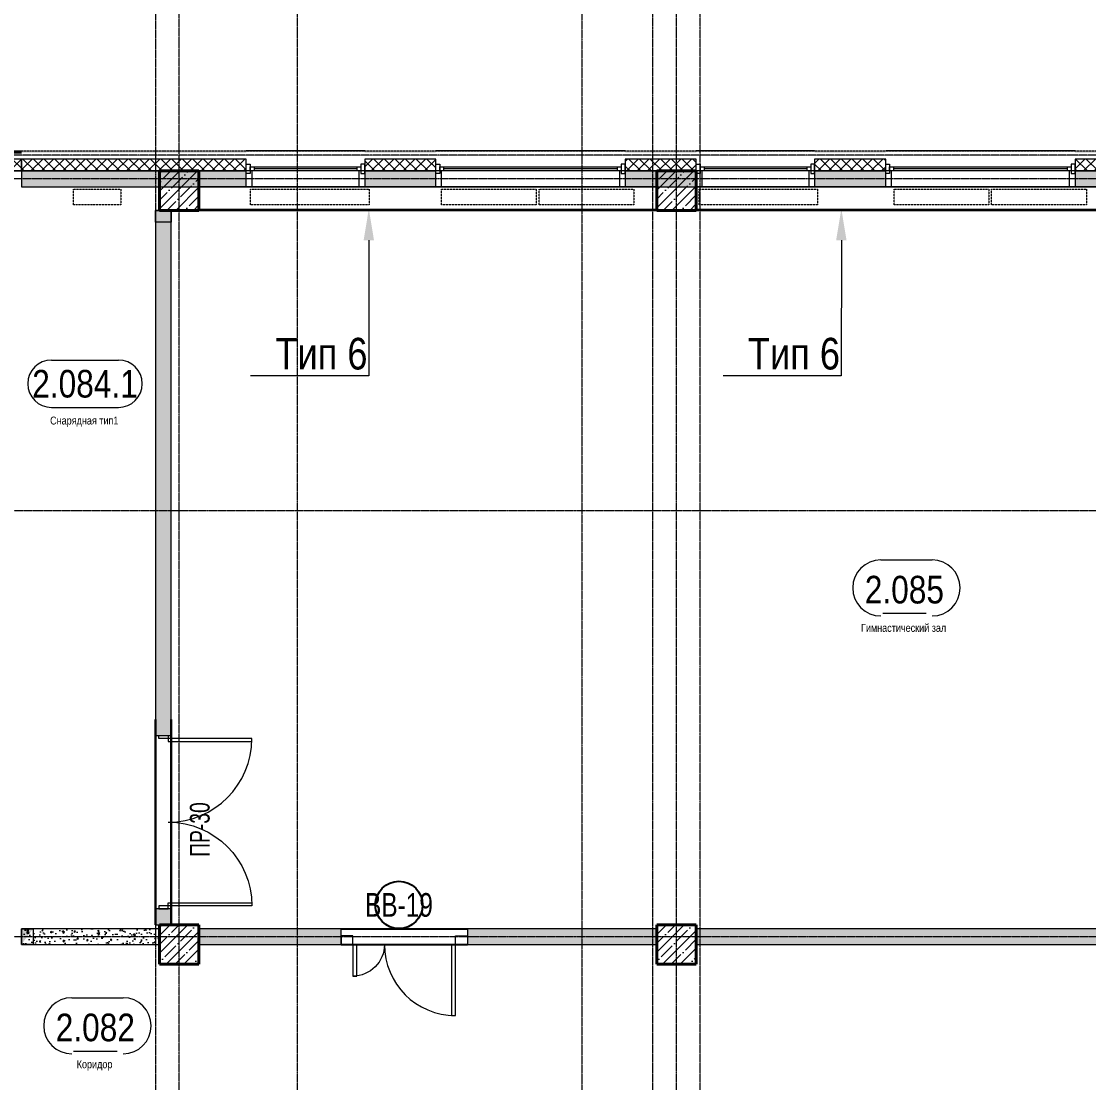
# Model space of a CAD drawing. Header units: millimetres. Extents: x -65509 to 912790, y 446 to 713294.
# Drawn here: x 146495 to 160016, y 216325 to 229770 of the extents above; entities that cross this region are included whole.
import ezdxf
from ezdxf import colors
from ezdxf.entities.mleader import LeaderData, LeaderLine
from ezdxf.enums import TextEntityAlignment as Align
from ezdxf.math import Vec2, Vec3

# ---------------------------------------------------------------- set-up
doc = ezdxf.new("R2010")
doc.units = ezdxf.units.MM
for name, pattern in [('CENTER2', [28.575, 19.05, -3.175, 3.175, -3.175]), ('DASHED', [19.05, 12.7, -6.35]), ('HIDDEN2', [4.7625, 3.175, -1.5875])]:
    doc.linetypes.add(name, pattern=pattern)
doc.layers.get('Defpoints').update_dxf_attribs({"color": 250})
for name, color, linetype, lineweight in [('A-Wall_Материал_Газоблок_Контур', 250, 'Continuous', 0), ('АР_Area', 250, 'Continuous', 5), ('АР_Витраж марка', 250, 'Continuous', 9), ('АР_Двери', 5, 'Continuous', 9), ('АР_Двери_витраж', 250, 'Continuous', 9), ('АР_Колонны', 250, 'Continuous', 30), ('АР_Окна', 250, 'Continuous', 5), ('АР_Стены ЖБ', 250, 'Continuous', 35), ('АР_Стены ПЕНОблок', 250, 'Continuous', 20), ('АР_Утеплитель', 250, 'Continuous', 0), ('АР_Штриховка', 250, 'Continuous', 0), ('Зашивка радиаторов тип 6 (спорт серый)', 250, 'Continuous', 25), ('КМ_Фахверки', 250, 'Continuous', 25), ('ОВ_Отопление', 250, 'Continuous', 5), ('Размеры зашивки ГКЛ', 250, 'Continuous', 0), ('РД_Оси_100', 250, 'Continuous', 0), ('РД_проем_инж перемыч_фахверк', 250, 'Continuous', 18)]:
    doc.layers.add(name, color=color, linetype=linetype, lineweight=lineweight)
for name, color, linetype, lineweight, plot in [('АР_Делит', 250, 'Continuous', 0, False), ('РД_Проем', 250, 'Continuous', 0, False), ('РД_проем_инж перемыч_подсчет', 250, 'Continuous', 30, False)]:
    doc.layers.add(name, color=color, linetype=linetype, lineweight=lineweight, plot=plot)
doc.layers.add('АР_Отопительные приборы', color=1, linetype='HIDDEN2', lineweight=0, true_color=0xff0000)
doc.layers.add('РД_Витраж_вн', color=250, linetype='Continuous')
doc.layers.add('РД_Перемычка инж проемов', color=250, linetype='Continuous')
doc.styles.add('Arial0', font='arial.ttf')
doc.styles.add('Arial_09', font='ARIALN.TTF', dxfattribs={"width": 0.9})
doc.styles.add('style1', font='ARIALN.TTF')
doc.styles.add('ккк', font='isocpeur.ttf', dxfattribs={"width": 0.85, "oblique": 15})
pattern_1 = [(45, (142195.16, 127275.07), (-112.2532, 112.2532), []), (45, (142307.41, 127275.07), (-112.2532, 112.2532), [198.4375, -39.6875, 0, -39.6875])]

# ---------------------------------------------------------------- blocks, each defined once
blk = doc.blocks.new('СОШ_2200_АР_ОСИ_М100_28.05.24')
at = {"layer": 'АР_Делит', "color": 5, "linetype": 'DASHED'}
blk.add_lwpolyline([(114955, 135155), (114955, -355), (93595.036, -355), (93595.036, 13855), (94145, 13855), (94145, 68320), (66055, 68320), (66055, 13857.73), (83455, 13857.73), (83455, -355), (45245, -355), (45245, 13145), (44695, 13145), (44695, 26755), (45245, 26755), (45245, 68320), (20455, 68320), (20455, 26755), (27955, 26755), (27955, 13145), (-355, 13145), (-355, 100855), (37145, 100855), (37145, 129155)], dxfattribs=at)
at = {"layer": 'РД_Оси_100', "linetype": 'CENTER2'}
for p, q in [((-5954.958, 96300), (119910, 96300)), ((-5954.958, 90900), (119910, 90900))]:
    blk.add_line(p, q, dxfattribs=at)
for points in [[(5849.555, 139938.679), (6000, 139538.679), (6000, -6194.559)], [(6300, -6195.83), (6300, 139538.679), (6450, 139938.679)], [(7800, -6155), (7800, 139938.679)], [(11400, 139938.679), (11400, -6155)], [(12000.12, -6155), (12300, -5755), (12300, 139538.679), (12000, 139938.679)], [(12600, -6155), (12600, 139938.679)], [(13200, -6155), (12900, -5755), (12900, 139538.679), (13220.167, 139939.357)], [(119910, 100950), (119410, 100800), (-5454.958, 100800), (-5954.958, 100950)], [(119910, 100350), (119410, 100500), (-5454.958, 100500), (-5954.958, 100350)]]:
    blk.add_lwpolyline(points, dxfattribs=at)
blk = doc.blocks.new('otv_в_стене')
at = {"linetype": 'Continuous'}
blk.add_lwpolyline([(0, -1), (0, 0), (1, 0), (1, -1)], close=True, dxfattribs=at)
blk.add_solid([(0, -1), (0, 0), (0.5, -0.5), (1, 0)], dxfattribs=at)
blk = doc.blocks.new('MOK-МаркаПом_овал_ареал')
for p, q in [((-2.99, 3.76), (3.52, 3.76)), ((-2.75, -3), (2.75, -3))]:
    blk.add_line(p, q)
for centre, radius, start, end in [((-2.99, 0.21), 3.55, 90, 270), ((3.52, 0.21), 3.55, 270, 90), ((-7.41, 0), 7.16, 0, 0.001)]:
    blk.add_arc(centre, radius, start, end)
at = {"color": 0, "style": 'style1'}
blk.add_attdef('АР-ПОМЕЩЕНИЕ:НОМЕР', text='', height=3, dxfattribs=at).set_placement((0.26, 0), align=Align.MIDDLE)
blk = doc.blocks.new('MOK-МаркаПом_овал_ареал_5ц')
for p, q in [((-4.25, 3), (4.25, 3)), ((-4.25, -3), (4.25, -3))]:
    blk.add_line(p, q)
for centre, radius, start, end in [((-4.25, 0), 3, 90, 270), ((4.25, 0), 3, 270, 90), ((-3.75, 0), 3.5, 0, 0.001)]:
    blk.add_arc(centre, radius, start, end)
at = {"color": 0, "style": 'style1'}
blk.add_attdef('АР-ПОМЕЩЕНИЕ:НОМЕР', text='', height=3.5, dxfattribs=at).set_placement((0, 0), align=Align.MIDDLE)
at = {"layer": 'Defpoints', "color": 2, "style": 'style1'}
blk.add_attdef('АР-ПОМЕЩЕНИЕ:НАИМЕНОВАНИЕ', text='', height=1, dxfattribs=at).set_placement((-0.09, -4.81), align=Align.MIDDLE)
blk = doc.blocks.new('MOK-МаркаПеремычки')
at = {"color": 0, "style": 'ккк', "oblique": 15, "width": 0.85}
blk.add_attdef('АР-ПРОЕМ:ПЕРЕМЫЧКА', text='', height=2.5, dxfattribs=at).set_placement((0, 0), align=Align.MIDDLE)
blk = doc.blocks.new('МаркаВитража1')
at = {"layer": 'Defpoints'}
blk.add_circle((0, 0), 3, dxfattribs=at)
at = {"color": 0, "linetype": 'ByBlock', "lineweight": -2, "style": 'Arial_09', "width": 0.9}
blk.add_attdef('АР-ОКНО:НАИМЕНОВАНИЕ', text='', height=3, dxfattribs=at).set_placement((0, 0), align=Align.MIDDLE)

msp = doc.modelspace()

# ---------------------------------------------------------------- hatches: boundary and pattern name
at = {"layer": 'АР_Штриховка', "linetype": 'Continuous', "lineweight": 0}
h = msp.add_hatch(dxfattribs=at)
h.set_pattern_fill('_U', color=256, style=0, pattern_type=0)
h.set_pattern_definition([(0, (142195.1574, 127275.0729), (0, 1), [])])
h.paths.add_polyline_path([(141840.157, 228130.073), (141865.157, 228105.073), (142395.153, 228105.073), (142395.153, 228130.073)], flags=0)
h.paths.add_polyline_path([(146195.153, 228130.073), (146195.153, 228105.073), (146495.157, 228105.073), (146495.157, 228130.073)], flags=0)
h = msp.add_hatch(dxfattribs=at)
h.set_pattern_fill('_U', color=256, style=0, pattern_type=0)
h.set_pattern_definition([(360, (142195.1574, 127275.0729), (9e-15, 1), [])])
h.paths.add_polyline_path([(146495.157, 228130.073), (146495.157, 228105.073), (149345.157, 228105.073), (149345.157, 228130.073)], flags=0)
h.paths.add_polyline_path([(150845.157, 228130.073), (150845.157, 228105.073), (151745.157, 228105.073), (151745.157, 228130.073)], flags=0)
h.paths.add_polyline_path([(154145.157, 228130.073), (154145.157, 228105.073), (155045.157, 228105.073), (155045.157, 228130.073)], flags=0)
h.paths.add_polyline_path([(156545.157, 228130.073), (156545.157, 228105.073), (157445.157, 228105.073), (157445.157, 228130.073)], flags=0)
h.paths.add_polyline_path([(159845.157, 228130.073), (159845.157, 228105.073), (160745.157, 228105.073), (160745.157, 228130.073)], flags=0)
h.paths.add_polyline_path([(162245.157, 228130.073), (162245.157, 228105.073), (163145.158, 228105.073), (163145.158, 228130.073)], flags=0)
h.paths.add_polyline_path([(165545.158, 228130.073), (165545.158, 228105.073), (166095.157, 228105.073), (166095.157, 228130.073)], flags=0)
h = msp.add_hatch(dxfattribs=at)
h.set_pattern_fill('ANSI37', color=256, scale=30, style=0)
h.set_pattern_definition([(45, (142195.16, 127275.07), (-67.35192, 67.35192), []), (135, (142195.16, 127275.07), (-67.35192, -67.35192), [])])
h.paths.add_polyline_path([(141945.157, 228025.073), (142095.157, 227875.073), (142395.153, 227875.073), (142395.153, 228025.073)], flags=0)
h.paths.add_polyline_path([(146195.153, 228025.073), (146195.153, 227875.073), (146495.157, 227875.073), (146495.157, 228025.073)], flags=0)
h = msp.add_hatch(dxfattribs=at)
h.set_pattern_fill('ANSI37', color=256, scale=30, style=0)
h.set_pattern_definition([(45, (142195.16, 127275.07), (-67.35192, 67.35192), []), (135, (142195.16, 127275.07), (-67.35192, -67.35192), [])])
h.paths.add_polyline_path([(146495.157, 228025.073), (146495.157, 227875.073), (149345.157, 227875.073), (149345.157, 228025.073)], flags=0)
h.paths.add_polyline_path([(150845.157, 228025.073), (150845.157, 227875.073), (151745.157, 227875.073), (151745.157, 228025.073)], flags=0)
h.paths.add_polyline_path([(154145.157, 228025.073), (154145.157, 227875.073), (155045.157, 227875.073), (155045.157, 228025.073)], flags=0)
h.paths.add_polyline_path([(156545.157, 228025.073), (156545.157, 227875.073), (157445.157, 227875.073), (157445.157, 228025.073)], flags=0)
h.paths.add_polyline_path([(159845.157, 228025.073), (159845.157, 227875.073), (160745.157, 227875.073), (160745.157, 228025.073)], flags=0)
h.paths.add_polyline_path([(162245.157, 228025.073), (162245.157, 227875.073), (163145.158, 227875.073), (163145.158, 228025.073)], flags=0)
h.paths.add_polyline_path([(165545.158, 228025.073), (165545.158, 227875.073), (166095.157, 227875.073), (166095.157, 228025.073)], flags=0)
h = msp.add_hatch(dxfattribs=at)
h.set_pattern_fill('AR-CONC', color=256, style=0)
h.set_pattern_definition([(50, (142195.16, 127275.07), (182.18467, -15.93909), [19.05, -209.55]), (355, (142195.16, 127275.07), (-35.24342, 191.05685), [15.24, -167.6406]), (100.45144, (142210.34, 127273.74), (146.94125, 175.11775), [16.19, -178.09024]), (46.1842, (142195.16, 127325.87), (271.07904, -42.04233), [28.575, -314.325]), (96.63556, (142217.75, 127322.37), (237.40413, 247.4261), [24.285, -267.1356]), (351.18415, (142195.16, 127325.87), (237.4041, 247.4261), [22.86, -251.4597]), (21, (142220.56, 127313.17), (151.6144, -102.2652), [19.05, -209.55]), (326, (142220.56, 127313.17), (61.80203, 184.18797), [15.24, -167.64]), (71.45144, (142233.2, 127304.65), (213.41642, 81.92277), [16.19, -178.08994]), (37.5, (142195.16, 127275.07), (3.088603, 84.55504), [0, -165.608, 0, -170.18, 0, -168.275]), (7.5, (142195.16, 127275.07), (66.81966, 100.180575), [0, -97.028, 0, -161.798, 0, -64.135]), (327.5, (142138.515, 127275.07), (135.590595, -5.728744), [0, -63.5, 0, -198.12, 0, -262.89]), (317.5, (142113.12, 127275.07), (148.12918, 25.42649), [0, -82.55, 0, -131.572, 0, -186.69])])
h.paths.add_polyline_path([(146495.157, 227875.073), (146495.157, 227675.073), (149345.157, 227675.073), (149345.157, 227875.073)], flags=0)
h.paths.add_polyline_path([(150845.157, 227875.073), (150845.157, 227675.073), (151745.157, 227675.073), (151745.157, 227875.073)], flags=0)
h.paths.add_polyline_path([(154145.157, 227875.073), (154145.157, 227675.073), (155045.157, 227675.073), (155045.157, 227875.073)], flags=0)
h.paths.add_polyline_path([(156545.157, 227875.073), (156545.157, 227675.073), (157445.157, 227675.073), (157445.157, 227875.073)], flags=0)
h.paths.add_polyline_path([(159845.157, 227875.073), (159845.157, 227675.073), (160745.157, 227675.073), (160745.157, 227875.073)], flags=0)
h.paths.add_polyline_path([(162245.157, 227875.073), (162245.157, 227675.073), (163145.158, 227675.073), (163145.158, 227875.073)], flags=0)
h.paths.add_polyline_path([(165545.158, 227875.073), (165545.158, 227675.073), (166095.157, 227675.073), (166095.157, 227875.073)], flags=0)
at = {"layer": 'АР_Штриховка', "linetype": 'Continuous', "lineweight": 5}
h = msp.add_hatch(dxfattribs=at)
h.set_pattern_fill('ANSI35', color=256, scale=25, style=0)
h.set_pattern_definition(pattern_1)
h.paths.add_polyline_path([(148245.157, 227375.073), (148745.157, 227375.073), (148745.157, 227875.073), (148245.157, 227875.073)], flags=0)
h = msp.add_hatch(dxfattribs=at)
h.set_pattern_fill('ANSI35', color=256, scale=25, style=0)
h.set_pattern_definition(pattern_1)
h.paths.add_polyline_path([(154545.157, 227375.073), (155045.157, 227375.073), (155045.157, 227875.073), (154545.157, 227875.073)], flags=0)
at = {"layer": 'АР_Штриховка', "linetype": 'Continuous', "lineweight": 0}
h = msp.add_hatch(dxfattribs=at)
h.set_pattern_fill('AR-CONC', color=256, angle=45, style=0)
h.set_pattern_definition([(95, (142195.16, 127275.07), (140.09465, 117.55338), [19.05, -209.55]), (40, (142195.16, 127275.07), (-160.01845, 110.17673), [15.24, -167.6406]), (145.45144, (142206.83, 127284.87), (-19.9238, 227.7301), [16.19, -178.09024]), (91.1842, (142159.24, 127311), (221.41024, 161.9534), [28.575, -314.325]), (141.63556, (142177.7, 127324.5), (-7.0866, 342.82676), [24.285, -267.1356]), (36.18415, (142159.24, 127311), (-7.0866, 342.8268), [22.86, -251.4597]), (66, (142186.18, 127319.97), (179.51998, 34.89515), [19.05, -209.55]), (11, (142186.18, 127319.97), (-86.53993, 173.9412), [15.24, -167.64]), (116.45145, (142201.14, 127322.88), (92.98005, 208.83634), [16.19, -178.08994]), (82.5, (142195.16, 127275.07), (-57.60547, 61.973414), [0, -165.608, 0, -170.18, 0, -168.275]), (52.5, (142195.16, 127275.07), (-23.58973, 118.087), [0, -97.028, 0, -161.798, 0, -64.135]), (12.5, (142155.105, 127235.02), (99.927863, 91.826196), [0, -63.5, 0, -198.12, 0, -262.89]), (2.5, (142137.14, 127217.06), (86.7639, 122.72239), [0, -82.55, 0, -131.572, 0, -186.69])])
h.paths.add_polyline_path([(148195.157, 218325.073), (148395.157, 218325.073), (148395.157, 218525.073), (148195.157, 218525.073)], flags=0)
h.paths.add_polyline_path([(148195.157, 220725.073), (148395.157, 220725.073), (148395.157, 227375.073), (148195.157, 227375.073)], flags=0)
h = msp.add_hatch(dxfattribs=at)
h.set_pattern_fill('AR-CONC', color=256, angle=-315, style=0)
h.set_pattern_definition([(95, (142195.16, 127275.07), (140.09465, 117.55338), [19.05, -209.55]), (40, (142195.16, 127275.07), (-160.01845, 110.17673), [15.24, -167.6406]), (145.45144, (142206.83, 127284.87), (-19.9238, 227.7301), [16.19, -178.09024]), (91.1842, (142159.24, 127311), (221.41024, 161.9534), [28.575, -314.325]), (141.63556, (142177.7, 127324.5), (-7.0866, 342.8268), [24.285, -267.1356]), (36.18415, (142159.24, 127311), (-7.0866, 342.8268), [22.86, -251.4597]), (66, (142186.18, 127319.97), (179.51998, 34.89515), [19.05, -209.55]), (11, (142186.18, 127319.97), (-86.53993, 173.9412), [15.24, -167.64]), (116.45145, (142201.14, 127322.88), (92.98005, 208.83634), [16.19, -178.08994]), (82.5, (142195.16, 127275.07), (-57.60547, 61.973414), [0, -165.608, 0, -170.18, 0, -168.275]), (52.5, (142195.16, 127275.07), (-23.58973, 118.087), [0, -97.028, 0, -161.798, 0, -64.135]), (12.5, (142155.105, 127235.02), (99.927863, 91.826196), [0, -63.5, 0, -198.12, 0, -262.89]), (2.5, (142137.14, 127217.06), (86.7639, 122.7224), [0, -82.55, 0, -131.572, 0, -186.69])])
h.paths.add_polyline_path([(146495.157, 218275.073), (146495.157, 218075.073), (148245.157, 218075.073), (148245.157, 218275.073)], flags=0)
at = {"layer": 'АР_Штриховка', "linetype": 'Continuous', "lineweight": 5}
h = msp.add_hatch(dxfattribs=at)
h.set_pattern_fill('ANSI35', color=256, scale=25, style=0)
h.set_pattern_definition(pattern_1)
h.paths.add_polyline_path([(148245.157, 217825.073), (148745.157, 217825.073), (148745.157, 218325.073), (148245.157, 218325.073)], flags=0)
at = {"layer": 'АР_Штриховка', "linetype": 'Continuous', "lineweight": 0}
h = msp.add_hatch(dxfattribs=at)
h.set_pattern_fill('AR-CONC', color=256, angle=-314.9999995, style=0)
h.set_pattern_definition([(95, (142195.16, 127275.07), (140.09465, 117.55338), [19.05, -209.55]), (40, (142195.16, 127275.07), (-160.01845, 110.17673), [15.24, -167.6406]), (145.45145, (142206.83, 127284.87), (-19.9238, 227.7301), [16.19, -178.09024]), (91.1842, (142159.24, 127311), (221.41024, 161.9534), [28.575, -314.325]), (141.63556, (142177.7, 127324.5), (-7.0866, 342.8268), [24.285, -267.1356]), (36.18415, (142159.24, 127311), (-7.0866, 342.8268), [22.86, -251.4597]), (66, (142186.18, 127319.97), (179.51998, 34.89515), [19.05, -209.55]), (11, (142186.18, 127319.97), (-86.53993, 173.9412), [15.24, -167.64]), (116.45145, (142201.14, 127322.88), (92.98005, 208.83634), [16.19, -178.08994]), (82.5, (142195.16, 127275.07), (-57.60547, 61.973413), [0, -165.608, 0, -170.18, 0, -168.275]), (52.5, (142195.16, 127275.07), (-23.58973, 118.087), [0, -97.028, 0, -161.798, 0, -64.135]), (12.5, (142155.105, 127235.02), (99.92786, 91.826196), [0, -63.5, 0, -198.12, 0, -262.89]), (2.5, (142137.14, 127217.06), (86.7639, 122.7224), [0, -82.55, 0, -131.572, 0, -186.69])])
h.paths.add_polyline_path([(148745.16, 218275.073), (148745.16, 218075.073), (150545.157, 218075.073), (150545.157, 218275.073)], flags=0)
h.paths.add_polyline_path([(152145.157, 218275.073), (152145.157, 218075.073), (154545.157, 218075.073), (154545.157, 218275.073)], flags=0)
at = {"layer": 'АР_Штриховка', "linetype": 'Continuous', "lineweight": 5}
h = msp.add_hatch(dxfattribs=at)
h.set_pattern_fill('ANSI35', color=256, scale=25, style=0)
h.set_pattern_definition(pattern_1)
h.paths.add_polyline_path([(154545.158, 217825.073), (155045.158, 217825.073), (155045.158, 218325.073), (154545.158, 218325.073)], flags=0)
at = {"layer": 'АР_Штриховка', "linetype": 'Continuous', "lineweight": 0}
h = msp.add_hatch(dxfattribs=at)
h.set_pattern_fill('AR-CONC', color=256, angle=-315, style=0)
h.set_pattern_definition([(95, (142195.16, 127275.07), (140.09465, 117.55338), [19.05, -209.55]), (40, (142195.16, 127275.07), (-160.01845, 110.17673), [15.24, -167.6406]), (145.45144, (142206.83, 127284.87), (-19.9238, 227.7301), [16.19, -178.09024]), (91.1842, (142159.24, 127311), (221.41024, 161.9534), [28.575, -314.325]), (141.63556, (142177.7, 127324.5), (-7.0866, 342.8268), [24.285, -267.1356]), (36.18415, (142159.24, 127311), (-7.0866, 342.8268), [22.86, -251.4597]), (66, (142186.18, 127319.97), (179.51998, 34.89515), [19.05, -209.55]), (11, (142186.18, 127319.97), (-86.53993, 173.9412), [15.24, -167.64]), (116.45145, (142201.14, 127322.88), (92.98005, 208.83634), [16.19, -178.08994]), (82.5, (142195.16, 127275.07), (-57.60547, 61.973414), [0, -165.608, 0, -170.18, 0, -168.275]), (52.5, (142195.16, 127275.07), (-23.58973, 118.087), [0, -97.028, 0, -161.798, 0, -64.135]), (12.5, (142155.105, 127235.02), (99.927863, 91.826196), [0, -63.5, 0, -198.12, 0, -262.89]), (2.5, (142137.14, 127217.06), (86.7639, 122.7224), [0, -82.55, 0, -131.572, 0, -186.69])])
h.paths.add_polyline_path([(155045.161, 218275.073), (155045.161, 218075.073), (160245.157, 218075.073), (160245.157, 218275.073)], flags=0)

# ---------------------------------------------------------------- linework, layer by layer
at = {"layer": 'A-Wall_Материал_Газоблок_Контур', "linetype": 'Continuous', "lineweight": 0}
for p, q in [((150845.157, 228130.073), (149345.157, 228130.073)), ((154145.157, 228130.073), (151745.157, 228130.073)), ((156545.157, 228130.073), (155045.157, 228130.073)), ((159845.157, 228130.073), (157445.157, 228130.073)), ((149345.157, 227675.073), (150845.157, 227675.073)), ((151745.157, 227675.073), (154145.157, 227675.073)), ((155045.157, 227675.073), (156545.157, 227675.073)), ((157445.157, 227675.073), (159845.157, 227675.073))]:
    msp.add_line(p, q, dxfattribs=at)
at = {"layer": 'АР_Двери', "linetype": 'Continuous', "lineweight": 9}
for points in [[(148235.157, 220685.073), (148235.157, 220725.073), (148355.157, 220725.073), (148355.157, 220685.073)], [(148355.157, 220685.073), (148355.157, 220645.073), (149415.157, 220645.073), (149415.157, 220685.073)], [(148235.157, 218565.073), (148235.157, 218525.073), (148355.157, 218525.073), (148355.157, 218565.073)], [(148355.157, 218565.073), (148355.157, 218605.073), (149415.157, 218605.073), (149415.157, 218565.073)]]:
    msp.add_lwpolyline(points, close=True, dxfattribs=at)
msp.add_arc((148355.157, 220685.073), 1060, 270, 0, dxfattribs=at)
at = {"layer": 'АР_Двери', "linetype": 'Continuous', "lineweight": 9, "extrusion": (0, 0, -1)}
msp.add_arc((-148355.157, 218565.073), 1060, 90, 180, dxfattribs=at)
at = {"layer": 'АР_Двери_витраж', "linetype": 'Continuous', "lineweight": 9}
for points in [[(150695.157, 218185.073), (150545.157, 218185.073), (150545.157, 218075.073), (150695.157, 218075.073)], [(151995.157, 218185.073), (152145.157, 218185.073), (152145.157, 218075.073), (151995.157, 218075.073)], [(150695.157, 217675.073), (150745.157, 217675.073), (150745.157, 218075.073), (150695.157, 218075.073)], [(151995.157, 218075.073), (151945.157, 218075.073), (151945.157, 217175.073), (151995.157, 217175.073)]]:
    msp.add_lwpolyline(points, close=True, dxfattribs=at)
at = {"layer": 'АР_Двери_витраж', "linetype": 'Continuous', "lineweight": 9, "extrusion": (0, 0, -1)}
msp.add_arc((-150695.157, 218075.073), 400, 180.0000005, 270.0000005, dxfattribs=at)
at = {"layer": 'АР_Двери_витраж', "linetype": 'Continuous', "lineweight": 9}
msp.add_arc((151995.157, 218075.073), 900, 179.9999995, 269.9999995, dxfattribs=at)
at = {"layer": 'АР_Колонны', "linetype": 'HIDDEN2', "lineweight": 25}
for p, q in [((148245.157, 227875.073), (148745.157, 227875.073)), ((148245.157, 227375.073), (148245.157, 227875.073)), ((148745.157, 227875.073), (148745.157, 227375.073)), ((154545.157, 227875.073), (155045.157, 227875.073)), ((154545.157, 227375.073), (154545.157, 227875.073)), ((155045.157, 227875.073), (155045.157, 227375.073)), ((148745.157, 227375.073), (148245.157, 227375.073)), ((155045.157, 227375.073), (154545.157, 227375.073)), ((148245.157, 218325.073), (148745.157, 218325.073)), ((148245.157, 217825.073), (148245.157, 218325.073)), ((148745.157, 218325.073), (148745.157, 217825.073)), ((154545.158, 218325.073), (155045.158, 218325.073)), ((154545.158, 217825.073), (154545.158, 218325.073)), ((155045.158, 218325.073), (155045.158, 217825.073)), ((148745.157, 217825.073), (148245.157, 217825.073)), ((155045.158, 217825.073), (154545.158, 217825.073))]:
    msp.add_line(p, q, dxfattribs=at)
at = {"layer": 'АР_Колонны', "linetype": 'Continuous', "lineweight": 35}
for p, q in [((148245.157, 227875.073), (148745.157, 227875.073)), ((148245.157, 227375.073), (148245.157, 227875.073)), ((148745.157, 227375.073), (148745.157, 227875.073)), ((154545.157, 227875.073), (155045.157, 227875.073)), ((154545.157, 227375.073), (154545.157, 227875.073)), ((155045.157, 227375.073), (155045.157, 227875.073)), ((148245.157, 227375.073), (148745.157, 227375.073)), ((154545.157, 227375.073), (155045.157, 227375.073)), ((148245.157, 218325.073), (148745.157, 218325.073)), ((148245.157, 217825.073), (148245.157, 218325.073)), ((148745.157, 217825.073), (148745.157, 218325.073)), ((154545.158, 218325.073), (155045.158, 218325.073)), ((154545.158, 217825.073), (154545.158, 218325.073)), ((155045.158, 217825.073), (155045.158, 218325.073)), ((148245.157, 217825.073), (148745.157, 217825.073)), ((154545.158, 217825.073), (155045.158, 217825.073))]:
    msp.add_line(p, q, dxfattribs=at)
at = {"layer": 'АР_Окна', "linetype": 'Continuous', "lineweight": 5}
for p, q in [((150845.157, 228130.073), (149345.157, 228130.073)), ((154145.157, 228130.073), (151745.157, 228130.073)), ((156545.157, 228130.073), (155045.157, 228130.073)), ((159845.157, 228130.073), (157445.157, 228130.073)), ((149445.157, 227927.573), (149445.157, 227877.573)), ((150745.157, 227902.573), (149445.157, 227902.573)), ((150745.157, 227927.573), (150745.157, 227877.573)), ((151845.157, 227927.573), (151845.157, 227877.573)), ((154045.157, 227902.573), (151845.157, 227902.573)), ((154045.157, 227927.573), (154045.157, 227877.573)), ((155145.157, 227927.573), (155145.157, 227877.573)), ((156445.157, 227902.573), (155145.157, 227902.573)), ((156445.157, 227927.573), (156445.157, 227877.573)), ((157545.157, 227927.573), (157545.157, 227877.573)), ((159745.157, 227902.573), (157545.157, 227902.573)), ((159745.157, 227927.573), (159745.157, 227877.573)), ((150845.157, 227675.073), (149345.157, 227675.073)), ((154145.157, 227675.073), (151745.157, 227675.073)), ((156545.157, 227675.073), (155045.157, 227675.073)), ((159845.157, 227675.073), (157445.157, 227675.073))]:
    msp.add_line(p, q, dxfattribs=at)
for points in [[(149395.157, 227842.573), (149345.157, 227842.573), (149345.157, 227962.573), (149395.157, 227962.573)], [(150795.157, 227927.573), (150795.157, 227877.573), (149395.157, 227877.573), (149395.157, 227927.573)], [(150795.157, 227842.573), (150845.157, 227842.573), (150845.157, 227962.573), (150795.157, 227962.573)], [(151795.157, 227842.573), (151745.157, 227842.573), (151745.157, 227962.573), (151795.157, 227962.573)], [(154095.157, 227927.573), (154095.157, 227877.573), (151795.157, 227877.573), (151795.157, 227927.573)], [(154095.157, 227842.573), (154145.157, 227842.573), (154145.157, 227962.573), (154095.157, 227962.573)], [(155095.157, 227842.573), (155045.157, 227842.573), (155045.157, 227962.573), (155095.157, 227962.573)], [(156495.157, 227927.573), (156495.157, 227877.573), (155095.157, 227877.573), (155095.157, 227927.573)], [(156495.157, 227842.573), (156545.157, 227842.573), (156545.157, 227962.573), (156495.157, 227962.573)], [(157495.157, 227842.573), (157445.157, 227842.573), (157445.157, 227962.573), (157495.157, 227962.573)], [(159795.157, 227927.573), (159795.157, 227877.573), (157495.157, 227877.573), (157495.157, 227927.573)], [(159795.157, 227842.573), (159845.157, 227842.573), (159845.157, 227962.573), (159795.157, 227962.573)]]:
    msp.add_lwpolyline(points, close=True, dxfattribs=at)
at = {"layer": 'АР_Отопительные приборы'}
for points in [[(147154.776, 227645.073), (147754.776, 227645.073), (147754.776, 227445.073), (147154.776, 227445.073)], [(149400.143, 227645.073), (150900.143, 227645.073), (150900.143, 227445.073), (149400.143, 227445.073)], [(151817.391, 227645.073), (153017.391, 227645.073), (153017.391, 227445.073), (151817.391, 227445.073)], [(153053.401, 227645.073), (154253.401, 227645.073), (154253.401, 227445.073), (153053.401, 227445.073)], [(155081.313, 227645.073), (156581.313, 227645.073), (156581.313, 227445.073), (155081.313, 227445.073)], [(157551.069, 227645.073), (158751.069, 227645.073), (158751.069, 227445.073), (157551.069, 227445.073)], [(158787.079, 227645.073), (159987.079, 227645.073), (159987.079, 227445.073), (158787.079, 227445.073)]]:
    msp.add_lwpolyline(points, close=True, dxfattribs=at)
at = {"layer": 'АР_Стены ЖБ', "linetype": 'Continuous', "lineweight": 40}
for p, q in [((148745.157, 227875.073), (148245.157, 227875.073)), ((148245.157, 227875.073), (148245.157, 227375.073)), ((148745.157, 227375.073), (148745.157, 227875.073)), ((155045.157, 227875.073), (154545.157, 227875.073)), ((154545.157, 227875.073), (154545.157, 227375.073)), ((155045.157, 227375.073), (155045.157, 227875.073)), ((148245.157, 227375.073), (148745.157, 227375.073)), ((154545.157, 227375.073), (155045.157, 227375.073)), ((148745.157, 218325.073), (148245.157, 218325.073)), ((148245.157, 218325.073), (148245.157, 217825.073)), ((148745.157, 217825.073), (148745.157, 218325.073)), ((155045.158, 218325.073), (154545.158, 218325.073)), ((154545.158, 218325.073), (154545.158, 217825.073)), ((155045.158, 217825.073), (155045.158, 218325.073)), ((148245.157, 217825.073), (148745.157, 217825.073)), ((154545.158, 217825.073), (155045.158, 217825.073))]:
    msp.add_line(p, q, dxfattribs=at)
at = {"layer": 'АР_Стены ПЕНОблок', "linetype": 'Continuous', "lineweight": 20}
for p, q in [((146495.157, 227875.073), (146495.157, 227675.073)), ((149345.157, 227875.073), (146495.157, 227875.073)), ((149345.157, 227675.073), (149345.157, 227875.073)), ((150845.157, 227875.073), (150845.157, 227675.073)), ((151745.157, 227875.073), (150845.157, 227875.073)), ((151745.157, 227675.073), (151745.157, 227875.073)), ((154145.157, 227875.073), (154145.157, 227675.073)), ((155045.157, 227875.073), (154145.157, 227875.073)), ((155045.157, 227675.073), (155045.157, 227875.073)), ((156545.157, 227875.073), (156545.157, 227675.073)), ((157445.157, 227875.073), (156545.157, 227875.073)), ((157445.157, 227675.073), (157445.157, 227875.073)), ((159845.157, 227875.073), (159845.157, 227675.073)), ((160745.157, 227875.073), (159845.157, 227875.073)), ((146495.157, 227675.073), (149345.157, 227675.073)), ((150845.157, 227675.073), (151745.157, 227675.073)), ((154145.157, 227675.073), (155045.157, 227675.073)), ((156545.157, 227675.073), (157445.157, 227675.073)), ((159845.157, 227675.073), (160745.157, 227675.073)), ((148395.157, 227375.073), (148195.157, 227375.073)), ((148195.157, 227375.073), (148195.157, 220725.073)), ((148395.157, 220725.073), (148395.157, 227375.073)), ((148195.157, 220725.073), (148395.157, 220725.073)), ((148395.157, 218525.073), (148195.157, 218525.073)), ((148195.157, 218525.073), (148195.157, 218325.073)), ((148395.157, 218325.073), (148395.157, 218525.073)), ((146495.157, 218275.073), (146495.157, 218075.073)), ((148245.157, 218275.073), (146495.157, 218275.073)), ((148195.157, 218325.073), (148395.157, 218325.073)), ((148245.157, 218075.073), (148245.157, 218275.073)), ((148745.161, 218275.073), (148745.161, 218075.073)), ((150545.157, 218275.073), (148745.161, 218275.073)), ((150545.157, 218075.073), (150545.157, 218275.073)), ((152145.157, 218275.073), (152145.157, 218075.073)), ((154545.158, 218275.073), (152145.157, 218275.073)), ((154545.158, 218075.073), (154545.158, 218275.073)), ((155045.161, 218275.073), (155045.161, 218075.073)), ((160245.157, 218275.073), (155045.161, 218275.073)), ((146495.157, 218075.073), (148245.157, 218075.073)), ((148745.161, 218075.073), (150545.157, 218075.073)), ((152145.157, 218075.073), (154545.158, 218075.073)), ((155045.161, 218075.073), (160245.157, 218075.073))]:
    msp.add_line(p, q, dxfattribs=at)
at = {"layer": 'АР_Утеплитель', "linetype": 'Continuous', "lineweight": 0}
for p, q in [((146495.157, 228025.073), (146195.153, 228025.073)), ((146495.157, 228025.073), (146495.157, 227875.073)), ((149345.157, 228025.073), (146495.157, 228025.073)), ((146495.157, 227875.073), (146495.157, 228025.073)), ((149345.157, 227875.073), (149345.157, 228025.073)), ((150845.157, 228025.073), (150845.157, 227875.073)), ((151745.157, 228025.073), (150845.157, 228025.073)), ((151745.157, 227875.073), (151745.157, 228025.073)), ((154145.157, 228025.073), (154145.157, 227875.073)), ((155045.157, 228025.073), (154145.157, 228025.073)), ((155045.157, 227875.073), (155045.157, 228025.073)), ((156545.157, 228025.073), (156545.157, 227875.073)), ((157445.157, 228025.073), (156545.157, 228025.073)), ((157445.157, 227875.073), (157445.157, 228025.073)), ((159845.157, 228025.073), (159845.157, 227875.073)), ((160745.157, 228025.073), (159845.157, 228025.073)), ((146195.153, 227875.073), (146495.157, 227875.073)), ((146495.157, 227875.073), (149345.157, 227875.073)), ((150845.157, 227875.073), (151745.157, 227875.073)), ((154145.157, 227875.073), (155045.157, 227875.073)), ((156545.157, 227875.073), (157445.157, 227875.073)), ((159845.157, 227875.073), (160745.157, 227875.073))]:
    msp.add_line(p, q, dxfattribs=at)
at = {"layer": 'Зашивка радиаторов тип 6 (спорт серый)', "linetype": 'Continuous', "lineweight": 0}
for p, q in [((154545.157, 227675.073), (148745.157, 227675.073)), ((148745.157, 227375.073), (148745.157, 227675.073)), ((154545.157, 227375.073), (154545.157, 227675.073)), ((160245.157, 227675.073), (155045.157, 227675.073)), ((155045.157, 227375.073), (155045.157, 227675.073)), ((148745.157, 227387.573), (154545.157, 227387.573)), ((154545.157, 227387.573), (148745.157, 227387.573)), ((148745.157, 227375.073), (154545.157, 227375.073)), ((155045.157, 227387.573), (160245.157, 227387.573)), ((160245.157, 227387.573), (155045.157, 227387.573)), ((155045.157, 227375.073), (160245.157, 227375.073))]:
    msp.add_line(p, q, dxfattribs=at)
at = {"layer": 'КМ_Фахверки', "lineweight": 5}
msp.add_lwpolyline([(212895.157, 195850.073), (236595.157, 195849.49), (236595.157, 127175.073), (256895.157, 127175.073), (256895.126, 262175.073), (215195.161, 262175.073), (215195.161, 256175.073), (179595.157, 256175.073), (179595.157, 227875.073), (142095.157, 227875.073), (142095.157, 140675.073), (169895.157, 140675.073), (169895.157, 153775.073), (162395.157, 153775.073), (162395.157, 195850.073), (187695.157, 195850.073), (187695.157, 127175.073), (225395.157, 127175.073), (225395.157, 140875.073), (207995.156, 140875.08), (207995.156, 195850.073), (212896.745, 195850.073)], dxfattribs=at)
at = {"layer": 'КМ_Фахверки', "lineweight": 20}
for points in [[(149415.157, 227675.073), (150775.157, 227675.073), (150775.157, 227875.073), (149415.157, 227875.073)], [(154075.157, 227875.073), (151815.157, 227875.073), (151815.157, 227675.073), (154075.157, 227675.073)], [(155115.157, 227675.073), (156475.157, 227675.073), (156475.157, 227875.073), (155115.157, 227875.073)], [(157515.157, 227675.073), (159775.157, 227675.073), (159775.157, 227875.073), (157515.157, 227875.073)]]:
    msp.add_lwpolyline(points, close=True, dxfattribs=at)
at = {"layer": 'РД_Витраж_вн', "linetype": 'Continuous', "lineweight": -3}
for p, q in [((150545.157, 218275.073), (152145.157, 218275.073)), ((150545.157, 218075.073), (152145.157, 218075.073))]:
    msp.add_line(p, q, dxfattribs=at)
at = {"layer": 'РД_Проем', "linetype": 'Continuous', "lineweight": 0}
for p, q in [((148195.157, 218525.073), (148195.157, 220725.073)), ((148395.157, 218525.073), (148395.157, 220725.073)), ((150545.157, 218275.073), (152145.157, 218275.073)), ((150545.157, 218075.073), (152145.157, 218075.073))]:
    msp.add_line(p, q, dxfattribs=at)
at = {"layer": 'РД_проем_инж перемыч_подсчет', "linetype": 'Continuous', "lineweight": 30}
for p, q in [((148195.157, 220925.073), (148195.157, 218325.073)), ((148395.157, 220925.073), (148395.157, 218325.073))]:
    msp.add_line(p, q, dxfattribs=at)
at = {"layer": 'РД_проем_инж перемыч_фахверк', "linetype": 'Continuous', "lineweight": 18}
for p, q in [((152145.157, 218275.073), (150545.157, 218275.073)), ((152145.157, 218075.073), (150545.157, 218075.073))]:
    msp.add_line(p, q, dxfattribs=at)

# ---------------------------------------------------------------- block references
at = {"layer": 'АР_Area', "linetype": 'Continuous', "lineweight": 5, "xscale": 100, "yscale": 100, "zscale": 100}
msp.add_blockref('MOK-МаркаПом_овал_ареал_5ц', (147301.577, 225179.608), dxfattribs=at).add_auto_attribs({'АР-ПОМЕЩЕНИЕ:НОМЕР': '2.084.1', 'АР-ПОМЕЩЕНИЕ:НАИМЕНОВАНИЕ': 'Снарядная тип1'})
at = {"layer": 'АР_Area', "linetype": 'Continuous', "lineweight": 5}
ref = msp.add_blockref('MOK-МаркаПом_овал_ареал', (157681.732, 222570.879), dxfattribs=dict(at, xscale=100, yscale=100, zscale=100))
ref.add_attrib('АР-ПОМЕЩЕНИЕ:НОМЕР', '2.085', dxfattribs={"layer": '0', "color": 0, "height": 350, "style": 'style1'}).set_placement((157681.732, 222570.879), align=Align.MIDDLE)
ref.add_attrib('АР-ПОМЕЩЕНИЕ:НАИМЕНОВАНИЕ', 'Гимнастический зал', dxfattribs={"layer": 'Defpoints', "color": 2, "height": 100, "style": 'style1'}).set_placement((157672.316, 222089.486), align=Align.MIDDLE)
ref = msp.add_blockref('MOK-МаркаПом_овал_ареал', (147432.192, 217024.61), dxfattribs=dict(at, xscale=100, yscale=100, zscale=100))
ref.add_attrib('АР-ПОМЕЩЕНИЕ:НОМЕР', '2.082', dxfattribs={"layer": '0', "color": 0, "height": 350, "style": 'style1'}).set_placement((147432.192, 217024.61), align=Align.MIDDLE)
ref.add_attrib('АР-ПОМЕЩЕНИЕ:НАИМЕНОВАНИЕ', 'Коридор', dxfattribs={"layer": 'Defpoints', "color": 2, "height": 100, "style": 'style1'}).set_placement((147422.776, 216543.217), align=Align.MIDDLE)
at = {"layer": 'АР_Витраж марка', "linetype": 'Continuous', "lineweight": 9, "xscale": 100, "yscale": 100, "zscale": 100}
msp.add_blockref('МаркаВитража1', (151279.084, 218576.78), dxfattribs=at).add_auto_attribs({'АР-ОКНО:НАИМЕНОВАНИЕ': 'ВВ-19'})
at = {"layer": 'ОВ_Отопление'}
for p, xscale, yscale in [((148195.157, 227375.073), 200, 150), ((146495.157, 218275.073), 150, 200)]:
    msp.add_blockref('otv_в_стене', p, dxfattribs=dict(at, xscale=xscale, yscale=yscale))
at = {"layer": 'РД_Оси_100'}
msp.add_blockref('СОШ_2200_АР_ОСИ_М100_28.05.24', (142195.157, 127275.073), dxfattribs=at)
at = {"layer": 'РД_Перемычка инж проемов', "linetype": 'Continuous', "lineweight": -3}
ref = msp.add_blockref('MOK-МаркаПеремычки', (148755.123, 219531.532, 200), dxfattribs=dict(at, xscale=100, yscale=100, zscale=100, rotation=89.99999999999997))
ref.add_attrib('АР-ПРОЕМ:ПЕРЕМЫЧКА', 'ПР-30', dxfattribs={"layer": '0', "color": 0, "height": 250, "rotation": 90, "style": 'Arial0', "width": 0.7}).set_placement((148755.123, 219531.532, 200), align=Align.MIDDLE)

# ---------------------------------------------------------------- leaders
at = {"layer": 'Размеры зашивки ГКЛ'}
ml = msp.add_multileader_mtext('Standard', dxfattribs=at)
ml.set_content('\\pxsm1;Тип 6', color=(0, 0, 138), style='style1')
ml.set_leader_properties(color=256, linetype='ByLayer', lineweight=9)
ml.build(insert=Vec2(0, 0))
ml.multileader.update_dxf_attribs({"has_dogleg": 0, "text_left_attachment_type": 6, "text_right_attachment_type": 6, "text_bottom_attachment_type": 10, "dogleg_length": 25, "arrow_head_size": 400})
ctx = ml.context
ctx.base_point, ctx.char_height, ctx.arrow_head_size, ctx.landing_gap_size, ctx.plane_origin = Vec3(149663.278, 225280.305), 400, 400, 50, Vec3(142867.118, 232250.87)
ctx.left_attachment, ctx.right_attachment, ctx.top_attachment = 6, 6, 10
notes = []
notes.append((ctx, [(1, (1, 1, 0), (150921.702, 225280.305), (-1, 0), 25, [(1, [(150897.194, 227396.273)], 0, [])])]))
ctx.mtext.insert, ctx.mtext.width, ctx.mtext.defined_height, ctx.mtext.line_spacing_factor, ctx.mtext.flow_direction = Vec3(149713.278, 225760.305), 1668.44707, 600, 0.3, 5
ml = msp.add_multileader_mtext('Standard', dxfattribs=at)
ml.set_content('\\pxsm1;Тип 6', color=(0, 0, 138), style='style1')
ml.set_leader_properties(color=256, linetype='ByLayer', lineweight=9)
ml.build(insert=Vec2(0, 0))
ml.multileader.update_dxf_attribs({"has_dogleg": 0, "text_left_attachment_type": 6, "text_right_attachment_type": 6, "text_bottom_attachment_type": 10, "dogleg_length": 25, "arrow_head_size": 400})
ctx = ml.context
ctx.base_point, ctx.char_height, ctx.arrow_head_size, ctx.landing_gap_size, ctx.plane_origin = Vec3(155649.216, 225280.305), 400, 400, 50, Vec3(148853.057, 232250.87)
ctx.left_attachment, ctx.right_attachment, ctx.top_attachment = 6, 6, 10
notes.append((ctx, [(1, (1, 1, 0), (156907.641, 225280.305), (-1, 0), 25, [(1, [(156883.133, 227396.273)], 0, [])])]))
ctx.mtext.insert, ctx.mtext.width, ctx.mtext.defined_height, ctx.mtext.line_spacing_factor, ctx.mtext.flow_direction = Vec3(155699.216, 225760.305), 1668.44707, 600, 0.3, 5
for ctx, leaders in notes:
    for number, flags, end, landing, length, lines in leaders:
        leader = LeaderData()
        leader.index, (leader.has_last_leader_line, leader.has_dogleg_vector, leader.attachment_direction) = number, flags
        leader.last_leader_point, leader.dogleg_vector, leader.dogleg_length = Vec3(end), Vec3(landing), length
        for number, points, colour, breaks in lines:
            line = LeaderLine()
            line.index, line.vertices, line.color, line.breaks = number, Vec3.list(points), colors.encode_raw_color(colour), breaks
            leader.lines.append(line)
        ctx.leaders.append(leader)

doc.saveas('drawing.dxf')
